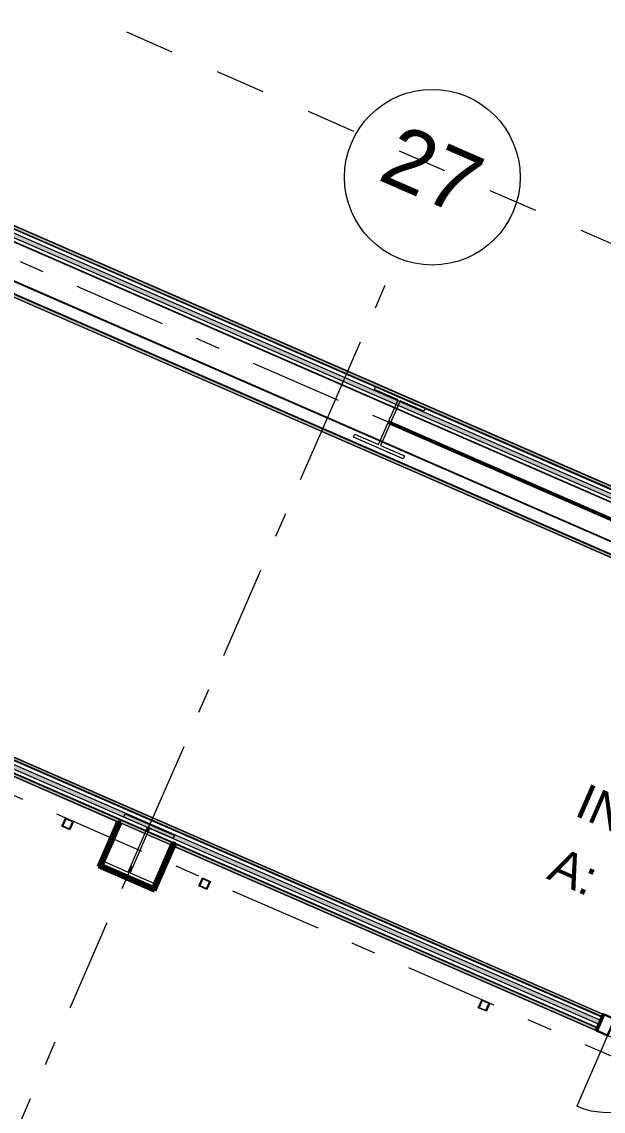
# Model space of a CAD drawing. Header units: millimetres. Extents: x -50172 to 90294, y -80883 to 25069.
# Drawn here: x -862 to 2448, y -38075 to -31874 of the extents above; entities that cross this region are included whole.
import ezdxf
from ezdxf.enums import TextEntityAlignment as Align

# ---------------------------------------------------------------- set-up
doc = ezdxf.new("R2010")
doc.units = ezdxf.units.MM
doc.header["$MEASUREMENT"] = 0
doc.linetypes.add('Dashed', pattern=[564.444447, 282.222223, -282.222223])
doc.linetypes.add('Double Dashed', pattern=[1093.611073, 529.166651, -211.666656, 141.111112, -211.666656])
for name, color, linetype in [('A-25-M_Wall_Int', 7, 'Continuous'), ('A-95-MC_Marker_Section_P2.Marker', 7, 'Continuous'), ('COLUMN.IFC Import', 7, 'Continuous'), ('New_A-05-M_Gross_Int_Circulation', 7, 'Continuous'), ('New_A-15-MG_Structural_Grid_Phase_2', 7, 'Continuous'), ('New_A-25-M_Wall_Int', 7, 'Continuous'), ('New_A-35-M_FFE-Zone', 7, 'Continuous'), ('New_ArchiCAD Doors', 7, 'Continuous')]:
    doc.layers.add(name, color=color, linetype=linetype)
for name, color, linetype, lineweight, true_color in [('A-25-M_Wall_Int_Pen_No__107', 7, 'Continuous', 15, 0xa6a6a6), ('A-25-M_Wall_Int_Pen_No__27', 7, 'Continuous', 50, 0x2a2a2a), ('New_A-05-M_Gross_Int_Circulation_Pen_No__74', 7, 'Continuous', 20, 0x606060), ('New_A-15-MG_Structural_Grid_Phase_2_Pen_No__222', 7, 'Continuous', 13, 0x65af33), ('New_A-25-M_Wall_Int_Pen_No__107', 7, 'Continuous', 15, 0xa6a6a6), ('New_A-35-M_FFE-Zone_Pen_No__74', 7, 'Continuous', 20, 0x606060), ('New_ArchiCAD Doors_Pen_No__43', 7, 'Continuous', 30, 0x444444), ('New_ArchiCAD Doors_Pen_No__63', 7, 'Continuous', 20, 0x606060)]:
    doc.layers.add(name, color=color, linetype=linetype, lineweight=lineweight, true_color=true_color)
for name, color, linetype, lineweight in [('A-95-MC_Marker_Section_P2.Marker_Pen_No__1', 7, 'Continuous', 13), ('COLUMN.IFC Import_Pen_No__2', 8, 'Continuous', 15), ('New_A-25-M_Wall_Int_Pen_No__1', 7, 'Continuous', 13), ('New_A-95-P_Drawing_Pen_No__156', 5, 'Continuous', 50), ('New_ArchiCAD Doors_Pen_No__1', 7, 'Continuous', 13), ('New_ArchiCAD Zone Stamps_Pen_No__9', 7, 'Continuous', 13)]:
    doc.layers.add(name, color=color, linetype=linetype, lineweight=lineweight)
doc.styles.add('GENERATED_STYLE_1', font='')
doc.styles.add('GENERATED_STYLE_3', font='')
doc.styles.add('GENERATED_STYLE_4', font='')
doc.styles.get('GENERATED_STYLE_1').set_extended_font_data('Arial', bold=True)
doc.styles.get('GENERATED_STYLE_3').set_extended_font_data('Arial')
doc.styles.get('GENERATED_STYLE_4').set_extended_font_data('Swis721 BT')
doc.linetypes.add('Double Slash', pattern='A,0,[1,EC-MA-00-01-DR-A-00365 Phase 2 Central Wing First Floor GA-S2-P161.Shx,S=15.679012,R=0,X=0,Y=0],-1975.555563,0', length=1975.555563)

# ---------------------------------------------------------------- blocks, each defined once
blk = doc.blocks.new('Computer Lab F_INB 1302_7_1', base_point=(-6455.1, -40925.5))
at = {"layer": 'New_A-35-M_FFE-Zone_Pen_No__74', "linetype": 'Continuous'}
for p, q in [((-315, -36429.7), (-4251.7, -34713.1)), ((-425.1, -36682.2), (-315, -36429.7)), ((4, -36568.8), (-106.1, -36821.3)), ((4390.7, -38481.6), (4, -36568.8)), ((-106.1, -36821.3), (-425.1, -36682.2))]:
    blk.add_line(p, q, dxfattribs=at)
at = {"layer": 'New_ArchiCAD Zone Stamps_Pen_No__9'}
for tag, height, style, p in [('ROOM_NAME', 250, 'GENERATED_STYLE_1', (-7200.5, -39404)), ('zoneNameLine2', 250, 'GENERATED_STYLE_1', (-7388.9, -39836.1)), ('ROOM_NUMBER', 200, 'GENERATED_STYLE_3', (-7577.3, -40256.8)), ('measuredAreaCode', 200, 'GENERATED_STYLE_3', (-7734.4, -40616.9)), ('DUMMY_649', 200, 'GENERATED_STYLE_3', (-7427, -40751)), ('DUMMY_650', 200, 'GENERATED_STYLE_3', (-6797.8, -41025.3)), ('DUMMY_651', 133.3, 'GENERATED_STYLE_3', (-6518.5, -41131.9))]:
    blk.add_attdef(tag, text='', height=height, rotation=336.44041, dxfattribs=dict(at, style=style)).set_placement(p, align=Align.TOP_LEFT)
blk = doc.blocks.new('Corridor 02 - First_INB 1351_9_1', base_point=(3601, -36926.9))
at = {"layer": 'New_A-05-M_Gross_Int_Circulation_Pen_No__74', "linetype": 'Continuous'}
for p, q in [((8296.7, -37455.3), (-2378.2, -32800.5)), ((-3337.5, -35000.4), (15143.3, -43059))]:
    blk.add_line(p, q, dxfattribs=at)
at = {"layer": 'New_ArchiCAD Zone Stamps_Pen_No__9'}
for tag, height, style, p in [('ROOM_NAME', 250, 'GENERATED_STYLE_1', (2733.1, -35352.1)), ('zoneNameLine2', 250, 'GENERATED_STYLE_1', (2544.7, -35784.2)), ('ROOM_NUMBER', 200, 'GENERATED_STYLE_3', (2356.3, -36204.9)), ('measuredAreaCode', 200, 'GENERATED_STYLE_3', (2199.2, -36565)), ('ROOM_HOLES_PRM', 200, 'GENERATED_STYLE_3', (2506.6, -36699)), ('DUMMY_649', 200, 'GENERATED_STYLE_3', (2996, -36912.4)), ('DUMMY_650', 133.3, 'GENERATED_STYLE_3', (3275.3, -37019))]:
    blk.add_attdef(tag, text='', height=height, rotation=336.44041, dxfattribs=dict(at, style=style)).set_placement(p, align=Align.TOP_LEFT)
blk = doc.blocks.new('Computer Lab C_INB 1301_12_1', base_point=(3709.1, -27727.4))
at = {"layer": 'New_A-35-M_FFE-Zone_Pen_No__74', "linetype": 'Continuous'}
blk.add_line((-3079.8, -32087.4), (8354.3, -37073.2), dxfattribs=at)
at = {"layer": 'New_ArchiCAD Zone Stamps_Pen_No__9'}
for tag, height, style, p in [('ROOM_NAME', 250, 'GENERATED_STYLE_1', (2359.2, -27544.4)), ('zoneNameLine2', 250, 'GENERATED_STYLE_1', (2170.8, -27976.6)), ('ROOM_NUMBER', 200, 'GENERATED_STYLE_3', (1982.4, -28397.3)), ('measuredAreaCode', 200, 'GENERATED_STYLE_3', (1825.3, -28757.4)), ('ROOM_HOLES_PRM', 200, 'GENERATED_STYLE_3', (2132.7, -28891.4)), ('DUMMY_649', 200, 'GENERATED_STYLE_3', (2761.9, -29165.8)), ('DUMMY_650', 133.3, 'GENERATED_STYLE_3', (3041.2, -29272.3))]:
    blk.add_attdef(tag, text='', height=height, rotation=336.44041, dxfattribs=dict(at, style=style)).set_placement(p, align=Align.TOP_LEFT)
blk = doc.blocks.new('Wall_119_1', base_point=(8296.7, -37455.3))
at = {"layer": 'New_A-25-M_Wall_Int_Pen_No__107', "linetype": 'Continuous', "lineweight": 0, "true_color": 0x535353}
for points in [[(8239.1, -37337.4), (-3409.2, -32258.2), (-3413.7, -32259.5), (8241.1, -37341.6)], [(-2449.2, -32753.2), (8286.2, -37434.4), (8286.4, -37434.1), (8284.5, -37430.3), (-2448, -32750.4)]]:
    blk.add_hatch(color=251, dxfattribs=at).paths.add_polyline_path(points)
at = {"layer": 'New_A-25-M_Wall_Int_Pen_No__107', "linetype": 'Continuous'}
blk.add_hatch(color=256, dxfattribs=at).paths.add_polyline_path([(-2380, -32799.7), (8283, -37449.3), (8288.1, -37437.6), (8286.6, -37434.5), (-2374, -32785.9)])
at = {"layer": 'New_A-25-M_Wall_Int_Pen_No__1', "linetype": 'Continuous'}
for p, q in [((8241.1, -37341.6), (-3413.7, -32259.5)), ((8284.5, -37430.3), (-2448, -32750.4)), ((8286.6, -37434.5), (-2374, -32785.9))]:
    blk.add_line(p, q, dxfattribs=at)
at = {"layer": 'New_A-25-M_Wall_Int_Pen_No__1', "linetype": 'Continuous', "flags": 128}
for points in [[(8239.1, -37337.4), (-3409.2, -32258.2)], [(-2380, -32799.7), (8296.7, -37455.3)]]:
    blk.add_lwpolyline(points, dxfattribs=at)
blk = doc.blocks.new('*X539')
at = {"layer": 'New_A-25-M_Wall_Int_Pen_No__107', "linetype": 'Continuous'}
blk.add_hatch(color=256, dxfattribs=at).paths.add_polyline_path([(-4226.1, -34654.4), (-4236.1, -34677.3), (2421.2, -37580.2), (2431.2, -37557.3)])
blk = doc.blocks.new('Double Door Asymmetric 19_10')
at = {"layer": 'New_ArchiCAD Doors_Pen_No__1', "linetype": 'Continuous'}
for p, q in [((-755, 0), (-755, -15)), ((755, 0), (755, -15)), ((-755, -15), (-755, -18)), ((-755, -18), (-755, -37)), ((-755, -37), (-755, -62)), ((-755, -62), (-755, -82)), ((755, -15), (755, -18)), ((755, -18), (755, -37)), ((755, -37), (755, -62)), ((755, -62), (755, -82)), ((-755, -82), (-755, -85)), ((-755, -85), (-755, -100)), ((755, -82), (755, -85)), ((755, -85), (755, -100))]:
    blk.add_line(p, q, dxfattribs=at)
at = {"layer": 'New_ArchiCAD Doors_Pen_No__43', "linetype": 'Continuous'}
for p, q in [((-748, 0), (-755, 0)), ((-755, 0), (-755, -100)), ((-682, 0), (-748, 0)), ((-748, 0), (-748, -100)), ((-682, -100), (-682, 0)), ((748, 0), (682, 0)), ((682, 0), (682, -100)), ((748, 0), (755, 0)), ((748, -100), (748, 0)), ((755, 0), (755, -100)), ((-748, -100), (-755, -100)), ((-748, -100), (-682, -100)), ((682, -100), (748, -100)), ((748, -100), (755, -100))]:
    blk.add_line(p, q, dxfattribs=at)
at = {"layer": 'New_ArchiCAD Doors_Pen_No__63', "linetype": 'Continuous'}
for p, q in [((682, 0), (682, 924)), ((-682, 0), (-682, 440))]:
    blk.add_line(p, q, dxfattribs=at)
for centre, radius, start, end in [((682, 0), 924, 90, 180), ((-682, 0), 440, 0, 90)]:
    blk.add_arc(centre, radius, start, end, dxfattribs=at)
blk = doc.blocks.new('Wall_131_1', base_point=(16729.4, -43750.6))
at = {"layer": 'New_A-25-M_Wall_Int_Pen_No__107', "linetype": 'Continuous'}
for points in [[(-4244.9, -34697.5), (-4250.9, -34711.3), (2406.4, -37614.2), (2412.4, -37600.4)], [(-3339.3, -34999.6), (-3345.3, -35013.4), (2440.4, -37536.2), (2446.3, -37522.5)]]:
    blk.add_hatch(color=256, dxfattribs=at).paths.add_polyline_path(points)
at = {"layer": 'New_A-25-M_Wall_Int_Pen_No__107', "linetype": 'Continuous', "lineweight": 0, "true_color": 0x535353}
for points in [[(-4243.7, -34694.8), (-4244.9, -34697.5), (2412.4, -37600.4), (2413.6, -37597.7)], [(-3359.1, -35007.4), (-3360.3, -35010.1), (2439.2, -37539), (2440.4, -37536.2)]]:
    blk.add_hatch(color=251, dxfattribs=at).paths.add_polyline_path(points)
at = {"layer": 'New_A-25-M_Wall_Int_Pen_No__1', "linetype": 'Continuous'}
for p, q in [((2431.2, -37557.3), (-4226.1, -34654.4)), ((2439.2, -37539), (-4218.1, -34636.1)), ((2412.4, -37600.4), (-4244.9, -34697.5)), ((2413.6, -37597.7), (-4243.7, -34694.8)), ((2421.2, -37580.2), (-4236.1, -34677.3)), ((2440.4, -37536.2), (-3359.1, -35007.4)), ((2421.2, -37580.2), (2431.2, -37557.3)), ((2431.2, -37557.3), (2439.2, -37539)), ((2439.2, -37539), (2440.4, -37536.2)), ((2440.4, -37536.2), (2446.3, -37522.5)), ((2406.4, -37614.2), (2412.4, -37600.4)), ((2412.4, -37600.4), (2413.6, -37597.7)), ((2413.6, -37597.7), (2421.2, -37580.2))]:
    blk.add_line(p, q, dxfattribs=at)
at = {"layer": 'New_A-25-M_Wall_Int_Pen_No__1', "linetype": 'Continuous', "flags": 128}
for points in [[(-4250.9, -34711.3), (2406.4, -37614.2)], [(2446.3, -37522.5), (-3339.3, -34999.6)]]:
    blk.add_lwpolyline(points, dxfattribs=at)
at = {"layer": 'New_A-25-M_Wall_Int', "color": 250, "lineweight": 50, "true_color": 0x2a2a2a}
blk.add_blockref('*X539', (0, 0), dxfattribs=at)
at = {"layer": 'New_ArchiCAD Doors', "color": 251, "linetype": 'Continuous', "lineweight": 20, "true_color": 0x606060, "xscale": -1, "zscale": 1000, "rotation": 156.4404115839988}
blk.add_blockref('Double Door Asymmetric 19_10', (3098.4, -37915.9), dxfattribs=at)
blk = doc.blocks.new('*X622')
at = {"layer": 'New_A-25-M_Wall_Int_Pen_No__107', "linetype": 'Continuous'}
blk.add_hatch(color=256, dxfattribs=at).paths.add_polyline_path([(-3319.2, -32051.7), (8329.1, -37130.9), (8339.1, -37108), (-3309.2, -32028.8)])
blk = doc.blocks.new('Wall_185_1', base_point=(-3385.7, -31954))
at = {"layer": 'New_A-25-M_Wall_Int_Pen_No__107', "linetype": 'Continuous', "lineweight": 0, "true_color": 0x535353}
for points in [[(-3301.2, -32010.5), (8347.1, -37089.7), (8348.3, -37086.9), (-3300, -32007.7)], [(-3328, -32071.9), (8320.3, -37151.1), (8321.5, -37148.4), (-3326.8, -32069.1)]]:
    blk.add_hatch(color=251, dxfattribs=at).paths.add_polyline_path(points)
at = {"layer": 'New_A-25-M_Wall_Int_Pen_No__107', "linetype": 'Continuous'}
blk.add_hatch(color=256, dxfattribs=at).paths.add_polyline_path([(-3085.8, -32101.1), (8348.3, -37086.9), (8354.3, -37073.2), (-3079.8, -32087.4)])
at = {"layer": 'New_A-25-M_Wall_Int_Pen_No__1', "linetype": 'Continuous'}
for p, q in [((-3319.2, -32051.7), (8329.1, -37130.9)), ((-3309.2, -32028.8), (8339.1, -37108)), ((-3301.2, -32010.5), (8347.1, -37089.7)), ((-3326.8, -32069.1), (8321.5, -37148.4)), ((-3085.8, -32101.1), (8348.3, -37086.9))]:
    blk.add_line(p, q, dxfattribs=at)
at = {"layer": 'New_A-25-M_Wall_Int_Pen_No__1', "linetype": 'Continuous', "flags": 128}
for points in [[(-3328, -32071.9), (8320.3, -37151.1)], [(8354.3, -37073.2), (-3079.8, -32087.4)]]:
    blk.add_lwpolyline(points, dxfattribs=at)
at = {"layer": 'New_A-25-M_Wall_Int', "color": 250, "lineweight": 50, "true_color": 0x2a2a2a}
blk.add_blockref('*X622', (0, 0), dxfattribs=at)
blk = doc.blocks.new('Wall_304_1', base_point=(-419.1, -36668.5))
at = {"layer": 'A-25-M_Wall_Int_Pen_No__107', "linetype": 'Continuous'}
blk.add_hatch(color=256, dxfattribs=at).paths.add_polyline_path([(-405.3, -36674.5), (-300.4, -36433.8), (-314.2, -36427.9), (-425.1, -36682.2)])
at = {"layer": 'A-25-M_Wall_Int_Pen_No__27', "linetype": 'Continuous', "flags": 128}
for points in [[(-314.2, -36427.9), (-425.1, -36682.2)], [(-405.3, -36674.5), (-300.4, -36433.8)], [(-300.4, -36433.8), (-314.2, -36427.9)]]:
    blk.add_lwpolyline(points, dxfattribs=at)
blk = doc.blocks.new('Wall_305_1', base_point=(-419.1, -36668.5))
at = {"layer": 'A-25-M_Wall_Int_Pen_No__107', "linetype": 'Continuous'}
blk.add_hatch(color=256, dxfattribs=at).paths.add_polyline_path([(-425.1, -36682.2), (-106.1, -36821.3), (-113.8, -36801.6), (-405.3, -36674.5)])
at = {"layer": 'A-25-M_Wall_Int_Pen_No__27', "linetype": 'Continuous', "flags": 128}
for points in [[(-425.1, -36682.2), (-106.1, -36821.3)], [(-113.8, -36801.6), (-405.3, -36674.5)]]:
    blk.add_lwpolyline(points, dxfattribs=at)
blk = doc.blocks.new('Wall_306_1', base_point=(-113.8, -36801.6))
at = {"layer": 'A-25-M_Wall_Int_Pen_No__107', "linetype": 'Continuous'}
blk.add_hatch(color=256, dxfattribs=at).paths.add_polyline_path([(-106.1, -36821.3), (10.8, -36553.2), (-2.9, -36547.2), (-113.8, -36801.6)])
at = {"layer": 'A-25-M_Wall_Int_Pen_No__27', "linetype": 'Continuous', "flags": 128}
for points in [[(-2.9, -36547.2), (-113.8, -36801.6)], [(-106.1, -36821.3), (10.8, -36553.2)], [(10.8, -36553.2), (-2.9, -36547.2)]]:
    blk.add_lwpolyline(points, dxfattribs=at)
blk = doc.blocks.new('Column 8')
at = {"layer": 'COLUMN.IFC Import_Pen_No__2', "linetype": 'Continuous'}
for p, q in [((-153.7, 157.25), (153.7, 157.25)), ((-153.7, 138.55), (-153.7, 157.25)), ((-6, 138.55), (-153.7, 138.55)), ((-6, -138.55), (-6, 138.55)), ((6, 138.55), (6, -138.55)), ((153.7, 138.55), (6, 138.55)), ((153.7, 157.25), (153.7, 138.55)), ((-153.7, -138.55), (-6, -138.55)), ((-153.7, -157.25), (-153.7, -138.55)), ((153.7, -157.25), (-153.7, -157.25)), ((6, -138.55), (153.7, -138.55)), ((153.7, -138.55), (153.7, -157.25))]:
    blk.add_line(p, q, dxfattribs=at)
blk = doc.blocks.new('Column 20')
at = {"layer": 'COLUMN.IFC Import_Pen_No__2', "linetype": 'Continuous'}
for p, q in [((-153.7, 157.25), (153.7, 157.25)), ((-153.7, 138.55), (-153.7, 157.25)), ((-6, 138.55), (-153.7, 138.55)), ((-6, -138.55), (-6, 138.55)), ((6, 138.55), (6, -138.55)), ((153.7, 138.55), (6, 138.55)), ((153.7, 157.25), (153.7, 138.55)), ((-153.7, -138.55), (-6, -138.55)), ((-153.7, -157.25), (-153.7, -138.55)), ((153.7, -157.25), (-153.7, -157.25)), ((6, -138.55), (153.7, -138.55)), ((153.7, -138.55), (153.7, -157.25))]:
    blk.add_line(p, q, dxfattribs=at)
blk = doc.blocks.new('Discrete Accessory 632')
at = {"layer": 'COLUMN.IFC Import_Pen_No__2', "linetype": 'Continuous'}
for p, q in [((-25, 25), (25, 25)), ((-25, -25), (-25, 25)), ((-21, 21), (-21, -21)), ((21, 21), (-21, 21)), ((21, -21), (21, 21)), ((25, 25), (25, -25)), ((25, -25), (-25, -25)), ((-21, -21), (21, -21))]:
    blk.add_line(p, q, dxfattribs=at)
blk = doc.blocks.new('Discrete Accessory 633')
at = {"layer": 'COLUMN.IFC Import_Pen_No__2', "linetype": 'Continuous'}
for p, q in [((-25, 25), (25, 25)), ((-25, -25), (-25, 25)), ((-21, 21), (-21, -21)), ((21, 21), (-21, 21)), ((21, -21), (21, 21)), ((25, 25), (25, -25)), ((25, -25), (-25, -25)), ((-21, -21), (21, -21))]:
    blk.add_line(p, q, dxfattribs=at)
blk = doc.blocks.new('Discrete Accessory 775')
at = {"layer": 'COLUMN.IFC Import_Pen_No__2', "linetype": 'Continuous'}
for p, q in [((-25, 25), (25, 25)), ((-25, -25), (-25, 25)), ((-21, 21), (-21, -21)), ((21, 21), (-21, 21)), ((21, -21), (21, 21)), ((25, 25), (25, -25)), ((25, -25), (-25, -25)), ((-21, -21), (21, -21))]:
    blk.add_line(p, q, dxfattribs=at)
blk = doc.blocks.new('Standard grid marker_32')
at = {"layer": 'New_A-15-MG_Structural_Grid_Phase_2_Pen_No__222', "linetype": 'Double Dashed'}
blk.add_line((705.1, 0), (53258.1, 0), dxfattribs=at)
at = {"layer": 'New_A-15-MG_Structural_Grid_Phase_2_Pen_No__222', "style": 'GENERATED_STYLE_4'}
for tag, p in [('AC_MarkerText_1_0', (-500, 38.7)), ('AC_MarkerText_1_1', (54463.2, 38.7))]:
    blk.add_attdef(tag, text='', height=350, rotation=180, dxfattribs=at).set_placement(p, align=Align.MIDDLE_CENTER)
blk = doc.blocks.new('Standard grid marker_33')
at = {"layer": 'New_A-15-MG_Structural_Grid_Phase_2_Pen_No__222', "linetype": 'Double Dashed'}
blk.add_line((705.1, 0), (54601, 0), dxfattribs=at)
at = {"layer": 'New_A-15-MG_Structural_Grid_Phase_2_Pen_No__222', "style": 'GENERATED_STYLE_4'}
for tag, p in [('AC_MarkerText_1_0', (-500, 43.4)), ('AC_MarkerText_1_1', (55806.1, 43.4))]:
    blk.add_attdef(tag, text='', height=350, rotation=180, dxfattribs=at).set_placement(p, align=Align.MIDDLE_CENTER)
blk = doc.blocks.new('Standard grid marker_47')
at = {"layer": 'New_A-15-MG_Structural_Grid_Phase_2_Pen_No__222', "linetype": 'Double Dashed'}
for p, q in [((1051.5, 0), (21061.3, 0)), ((21061.3, 0), (22112.8, 0))]:
    blk.add_line(p, q, dxfattribs=at)
at = {"layer": 'New_A-15-MG_Structural_Grid_Phase_2_Pen_No__222', "linetype": 'Continuous'}
blk.add_circle((22612.8, 0), 500, dxfattribs=at)
at = {"layer": 'New_A-15-MG_Structural_Grid_Phase_2_Pen_No__222', "linetype": 'Double Dashed'}
blk.add_point((21061.3, 0), dxfattribs=at)
blk.add_point((21061.3, 0), dxfattribs=at)
at = {"layer": 'New_A-15-MG_Structural_Grid_Phase_2_Pen_No__222', "style": 'GENERATED_STYLE_4'}
for tag, p in [('AC_MarkerText_1_0', (-500, 41.2)), ('AC_MarkerText_1_1', (22612.8, 41.2))]:
    blk.add_attdef(tag, text='', height=350, rotation=270, dxfattribs=at).set_placement(p, align=Align.MIDDLE_CENTER)
blk = doc.blocks.new('Cutting Plane_4_1', base_point=(-25330.5, -21002.6))
at = {"layer": 'A-95-MC_Marker_Section_P2.Marker_Pen_No__1', "linetype": 'Dashed'}
blk.add_line((-25101.3, -21102.5), (22391.9, -41811.9), dxfattribs=at)

msp = doc.modelspace()

# ---------------------------------------------------------------- linework, layer by layer
at = {"layer": 'New_A-95-P_Drawing_Pen_No__156', "linetype": 'Double Slash', "flags": 128}
msp.add_lwpolyline([(1230.4, -34155.8), (6579.8, -36488.5)], dxfattribs=at)

# ---------------------------------------------------------------- block references
at = {"layer": 'A-25-M_Wall_Int', "color": 250, "lineweight": 50, "true_color": 0x2a2a2a}
for name, p in [('Wall_304_1', (-419.1, -36668.5)), ('Wall_306_1', (-113.8, -36801.6)), ('Wall_305_1', (-419.1, -36668.5))]:
    msp.add_blockref(name, p, dxfattribs=at)
at = {"layer": 'A-95-MC_Marker_Section_P2.Marker'}
msp.add_blockref('Cutting Plane_4_1', (-25330.5, -21002.6), dxfattribs=at)
at = {"layer": 'COLUMN.IFC Import', "linetype": 'Continuous', "zscale": 1000}
for name, p, rotation in [('Column 20', (1230.7, -34156.2), 336.4404115839877), ('Column 8', (-195.5, -36588.9), 336.4404115839877), ('Discrete Accessory 775', (-600.6, -36439.6), 246.4404115839877), ('Discrete Accessory 633', (179.5, -36779.7), 246.4404115839877), ('Discrete Accessory 632', (1769.9, -37473.2), 246.4404115839877)]:
    msp.add_blockref(name, p, dxfattribs=dict(at, rotation=rotation))
at = {"layer": 'New_A-05-M_Gross_Int_Circulation', "linetype": 'Continuous'}
ref = msp.add_blockref('Corridor 02 - First_INB 1351_9_1', (3601, -36926.9), dxfattribs=at)
ref.add_attrib('ROOM_NUMBER', 'INB 1351', dxfattribs={"layer": 'New_ArchiCAD Zone Stamps_Pen_No__9', "color": 7, "height": 200, "rotation": 336.44041, "style": 'GENERATED_STYLE_3'}).set_placement((2356.3, -36204.9), align=Align.TOP_LEFT)
ref.add_attrib('measuredAreaCode', 'A: ', dxfattribs={"layer": 'New_ArchiCAD Zone Stamps_Pen_No__9', "color": 7, "height": 200, "rotation": 336.44041, "style": 'GENERATED_STYLE_3'}).set_placement((2199.2, -36565), align=Align.TOP_LEFT)
at = {"layer": 'New_A-15-MG_Structural_Grid_Phase_2', "color": 8, "linetype": 'Continuous', "lineweight": 15, "zscale": 1000, "rotation": 156.4404115839929}
for name, p in [('Standard grid marker_32', (22639.6, -43491.3)), ('Standard grid marker_33', (21520.4, -46057.9))]:
    msp.add_blockref(name, p, dxfattribs=at)
at = {"layer": 'New_A-15-MG_Structural_Grid_Phase_2', "color": 8, "linetype": 'Continuous', "lineweight": 15}
ref = msp.add_blockref('Standard grid marker_47', (-7563.3, -53486.5), dxfattribs=dict(at, zscale=1000, rotation=66.44041158399143))
ref.add_attrib('AC_MarkerText_1_1', '27', dxfattribs={"layer": 'New_A-15-MG_Structural_Grid_Phase_2_Pen_No__222', "color": 85, "true_color": 0x65af33, "height": 350, "rotation": 336.44041, "style": 'GENERATED_STYLE_4'}).set_placement((1475.1, -32717.4), align=Align.MIDDLE_CENTER)
at = {"layer": 'New_A-25-M_Wall_Int', "color": 250, "lineweight": 50, "true_color": 0x2a2a2a}
for name, p in [('Wall_185_1', (-3385.7, -31954)), ('Wall_119_1', (8296.7, -37455.3)), ('Wall_131_1', (16729.4, -43750.6))]:
    msp.add_blockref(name, p, dxfattribs=at)
at = {"layer": 'New_A-35-M_FFE-Zone', "linetype": 'Continuous'}
for name, p in [('Computer Lab C_INB 1301_12_1', (3709.1, -27727.4)), ('Computer Lab F_INB 1302_7_1', (-6455.1, -40925.5))]:
    msp.add_blockref(name, p, dxfattribs=at)

doc.saveas('drawing.dxf')
